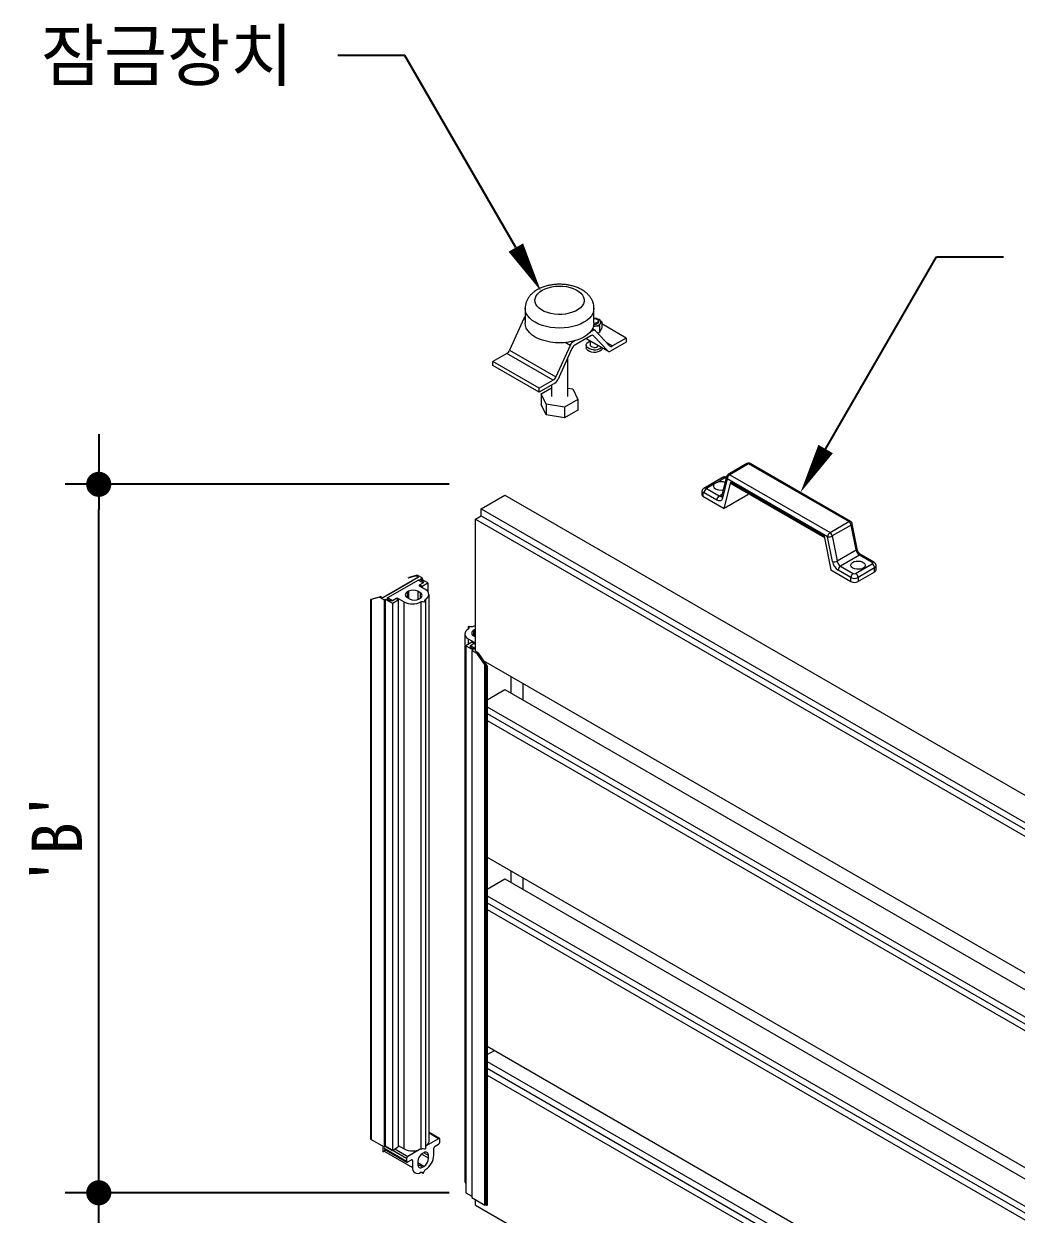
# Model space of a CAD drawing. Header units: millimetres. Extents: x 4892990 to 5673724, y 2128419 to 2381812.
# Drawn here: x 5645845 to 5647029, y 2380017 to 2381439 of the extents above; entities that cross this region are included whole.
import ezdxf
from ezdxf.enums import TextEntityAlignment as Align

# ---------------------------------------------------------------- set-up
doc = ezdxf.new("R2010")
doc.units = ezdxf.units.MM
doc.header["$LTSCALE"] = 1000
doc.layers.get('0').update_dxf_attribs({"linetype": 'CONTINUOUS'})
doc.layers.add('A-DIMS', color=7, linetype='CONTINUOUS', lineweight=25)
doc.layers.add('A-MKXS-LEAD', color=7, linetype='CONTINUOUS', lineweight=25)
doc.layers.add('A-MKXS-TEXT1', color=3, linetype='CONTINUOUS')
doc.styles.add('HY울릉도L', font='malgun.ttf')
doc.styles.add('돋움체', font='')
doc.styles.add('맑은고딕', font='malgun.ttf')
doc.styles.get('돋움체').set_extended_font_data('DotumChe')
doc.dimstyles.new('CDIM', dxfattribs={"dimtxt": 3, "dimasz": 1.5, "dimexe": 2, "dimexo": 1, "dimgap": 1, "dimtad": 1, "dimdec": 0, "dimrnd": 0.5, "dimzin": 0, "dimdsep": 32, "dimlunit": 6, "dimtxsty": 'HY울릉도L', "dimblk1": '_CIDOT', "dimblk2": '_CIDOT', "dimsah": 1, "dimcen": 5.5, "dimclrd": 2, "dimclre": 2, "dimclrt": 7, "dimadec": 0, "dimazin": 0, "dimtfac": 1, "dimtdec": 0, "dimtix": 1, "dimtmove": 2, "dimatfit": 1, "dimldrblk": '_CIDOT', "dimfxl": 1, "dimtolj": 1, "dimtzin": 0, "dimlwd": -1, "dimarcsym": 0})

# ---------------------------------------------------------------- blocks, each defined once
blk = doc.blocks.new('_CIDOT')
at = {"color": 0, "linetype": 'ByBlock'}
blk.add_line((2, 0), (-1, 0), dxfattribs=at)
at = {"color": 0, "linetype": 'ByBlock', "const_width": 0.5}
blk.add_lwpolyline([(-0.25, 0, 1), (0.25, 0, 1)], format="xyb", close=True, dxfattribs=at)
blk = doc.blocks.new('*D56')
at = {"layer": 'A-DIMS', "lineweight": -2, "transparency": 16777216}
for p, q in [((5646352.6, 2380889), (5645894.3, 2380889)), ((5646352.6, 2380043), (5645894.3, 2380043))]:
    blk.add_line(p, q, dxfattribs=at)
at = {"layer": 'A-DIMS', "transparency": 16777216}
blk.add_line((5645934.3, 2380073), (5645934.3, 2380859), dxfattribs=at)
at = {"layer": 'A-DIMS', "transparency": 16777216, "xscale": 30, "yscale": 30, "zscale": 30}
for p, rotation in [((5645934.3, 2380889), 90), ((5645934.3, 2380043), 270)]:
    blk.add_blockref('_CIDOT', p, dxfattribs=dict(at, rotation=rotation))
at = {"layer": 'A-DIMS', "color": 3, "transparency": 16777216, "insert": (5645884.2, 2380466), "char_height": 60, "attachment_point": 5, "rotation": 90, "style": '돋움체'}
blk.add_mtext("\\A1;'B'", dxfattribs=at)

msp = doc.modelspace()

# ---------------------------------------------------------------- linework, layer by layer
at = {"color": 7, "linetype": 'Continuous', "lineweight": 15}
for p, q in [((5646441.56, 2381086.81), (5646424.68, 2381049.21)), ((5646443.3, 2381099.19), (5646443.3, 2381081.63)), ((5646525.43, 2381081.63), (5646525.43, 2381099.19)), ((5646523.77, 2381072.45), (5646520.88, 2381070.78)), ((5646526.7, 2381072.74), (5646523.56, 2381074.55)), ((5646544.06, 2381054.26), (5646527.17, 2381072.37)), ((5646530.74, 2381082.58), (5646530.74, 2381084.02)), ((5646531.91, 2381078.15), (5646531.91, 2381070.34)), ((5646534.68, 2381083.11), (5646534.68, 2381075.31)), ((5646563.88, 2381063.66), (5646534.68, 2381080.52)), ((5646503.17, 2381060.55), (5646500.27, 2381058.88)), ((5646521.61, 2381066.41), (5646502.43, 2381055.34)), ((5646515.92, 2381063.12), (5646542.36, 2381047.86)), ((5646520.96, 2381060.21), (5646520.96, 2381055.28)), ((5646541.9, 2381048.23), (5646525.01, 2381066.33)), ((5646563.88, 2381058.87), (5646545.29, 2381048.15)), ((5646563.88, 2381063.66), (5646547.45, 2381054.18)), ((5646563.88, 2381063.66), (5646563.88, 2381058.87)), ((5646421.28, 2381045.21), (5646404.86, 2381035.72)), ((5646476.59, 2381013.27), (5646421.28, 2381045.21)), ((5646424.68, 2381049.21), (5646479.99, 2381017.28)), ((5646496.88, 2381054.88), (5646479.99, 2381017.28)), ((5646499.03, 2381051.33), (5646482.15, 2381013.74)), ((5646516.07, 2381055.28), (5646516.07, 2381052.09)), ((5646460.17, 2381003.79), (5646404.86, 2381035.72)), ((5646404.86, 2381030.93), (5646404.86, 2381035.72)), ((5646460.17, 2380999), (5646404.86, 2381030.93)), ((5646494.14, 2380993.81), (5646494.14, 2381040.44)), ((5646476.59, 2381013.27), (5646460.17, 2381003.79)), ((5646478.75, 2381009.73), (5646460.17, 2380999)), ((5646460.17, 2380999), (5646460.17, 2381003.79)), ((5646462.55, 2380997.18), (5646474.59, 2381004.13)), ((5646474.59, 2381007.33), (5646474.59, 2380993.81)), ((5646494.14, 2381003.98), (5646500.33, 2381003.02)), ((5646500.33, 2381003.02), (5646506.18, 2380990.43)), ((5646468.4, 2380984.59), (5646462.55, 2380997.18)), ((5646462.55, 2380997.18), (5646462.55, 2380984.41)), ((5646506.18, 2380990.43), (5646490.21, 2380981.22)), ((5646506.18, 2380990.43), (5646506.18, 2380977.66)), ((5646468.4, 2380971.81), (5646462.55, 2380984.41)), ((5646468.4, 2380984.59), (5646468.4, 2380971.81)), ((5646490.21, 2380981.22), (5646468.4, 2380984.59)), ((5646490.21, 2380981.22), (5646490.21, 2380968.44)), ((5646506.18, 2380977.66), (5646490.21, 2380968.44)), ((5646490.21, 2380968.44), (5646468.4, 2380971.81)), ((5646708.08, 2380913.75), (5646685.45, 2380900.68)), ((5646710.08, 2380913.55), (5646687.45, 2380900.49)), ((5646829.84, 2380844.41), (5646710.08, 2380913.55)), ((5646831.84, 2380844.61), (5646712.08, 2380913.75)), ((5646678.86, 2380896.99), (5646656.65, 2380884.17)), ((5646668.66, 2380889.07), (5646659.65, 2380883.87)), ((5646682.28, 2380896.94), (5646673.27, 2380891.74)), ((5646683.57, 2380898.18), (5646677.83, 2380875.01)), ((5646684.62, 2380895.59), (5646678.89, 2380872.42)), ((5646680.86, 2380860.2), (5646688.64, 2380891.63)), ((5646683.14, 2380896.44), (5646682.28, 2380896.94)), ((5646804.38, 2380826.45), (5646684.62, 2380895.59)), ((5646687.45, 2380900.49), (5646807.21, 2380831.35)), ((5646688.64, 2380891.63), (5646800.36, 2380827.14)), ((5646688.97, 2380890.09), (5646800.66, 2380825.62)), ((5646390.95, 2380859.71), (5646419.23, 2380876.04)), ((5646419.23, 2380876.04), (5647833.45, 2380059.63)), ((5646654.23, 2380879.79), (5646654.23, 2380876.52)), ((5646655.41, 2380878.16), (5646655.41, 2380874.89)), ((5646655.41, 2380874.89), (5646680.86, 2380860.2)), ((5646672.03, 2380870.2), (5646656.82, 2380878.97)), ((5646659.65, 2380883.87), (5646674.86, 2380875.09)), ((5646674.86, 2380875.09), (5646678.35, 2380877.11)), ((5646709.15, 2380876.52), (5646680.86, 2380860.2)), ((5646709.15, 2380876.52), (5646709.56, 2380878.2)), ((5646390.95, 2380851.55), (5646390.95, 2380859.71)), ((5646390.95, 2380859.71), (5647805.16, 2380043.31)), ((5646383.88, 2380847.47), (5646390.95, 2380851.55)), ((5646383.88, 2380689.75), (5646383.88, 2380847.47)), ((5646383.88, 2380847.47), (5647798.09, 2380031.06)), ((5646390.95, 2380851.55), (5647805.16, 2380035.14)), ((5646807.21, 2380831.35), (5646829.84, 2380844.41)), ((5646832.58, 2380840.35), (5646809.96, 2380827.29)), ((5646838.31, 2380810.57), (5646832.58, 2380840.35)), ((5646839.5, 2380812.12), (5646833.77, 2380841.9)), ((5646800.36, 2380827.14), (5646808.14, 2380786.72)), ((5646810.11, 2380796.66), (5646804.38, 2380826.45)), ((5646809.96, 2380827.29), (5646815.69, 2380797.51)), ((5646815.69, 2380797.51), (5646838.31, 2380810.57)), ((5646842.43, 2380804.48), (5646819.8, 2380791.42)), ((5646857.64, 2380795.7), (5646842.43, 2380804.48)), ((5646859.64, 2380795.9), (5646844.43, 2380804.68)), ((5646819.8, 2380791.42), (5646835.01, 2380782.64)), ((5646837.84, 2380782.64), (5646857.64, 2380794.07)), ((5646860.47, 2380789.17), (5646840.67, 2380777.74)), ((5646860.47, 2380784.27), (5646860.47, 2380789.17)), ((5646862.22, 2380786.72), (5646862.22, 2380791.62)), ((5646315.95, 2380777.95), (5646273.52, 2380753.46)), ((5646315.95, 2380774.68), (5646279.18, 2380753.46)), ((5646308.87, 2380773.87), (5646280.59, 2380757.54)), ((5646304.53, 2380777.5), (5646303.37, 2380777.04)), ((5646313.12, 2380779.58), (5646303.69, 2380776.86)), ((5646314.53, 2380780.4), (5646304.71, 2380777.56)), ((5646313.12, 2380779.58), (5646314.53, 2380780.4)), ((5646313.12, 2380779.58), (5646315.95, 2380777.95)), ((5646320.19, 2380777.13), (5646314.53, 2380780.4)), ((5646315.95, 2380774.68), (5646321.6, 2380771.42)), ((5646318.77, 2380776.32), (5646320.19, 2380777.13)), ((5646327.26, 2380771.42), (5646318.77, 2380776.32)), ((5646321.6, 2380773.05), (5646318.77, 2380774.68)), ((5646320.19, 2380777.13), (5646320.19, 2380775.5)), ((5646808.14, 2380786.72), (5646832.18, 2380772.84)), ((5646832.18, 2380777.74), (5646816.97, 2380786.52)), ((5646832.18, 2380772.84), (5646832.18, 2380777.74)), ((5646860.47, 2380784.27), (5646840.67, 2380772.84)), ((5646840.67, 2380777.74), (5646840.67, 2380772.84)), ((5646303.92, 2380761.21), (5646302.51, 2380760.4)), ((5646302.51, 2380760.4), (5646302.51, 2380753.86)), ((5646303.92, 2380761.21), (5646303.92, 2380753.05)), ((5646318.07, 2380759.58), (5646315.24, 2380761.21)), ((5646315.24, 2380761.21), (5646315.24, 2380751.58)), ((5646317.36, 2380768.97), (5646321.6, 2380771.42)), ((5646317.36, 2380768.97), (5646320.19, 2380767.34)), ((5646317.36, 2380768.97), (5646317.36, 2380767.34)), ((5646317.36, 2380768.97), (5646317.36, 2380767.34)), ((5646324.43, 2380763.25), (5646317.36, 2380767.34)), ((5646318.07, 2380759.58), (5646318.07, 2380753.05)), ((5646320.19, 2380767.34), (5646327.26, 2380771.42)), ((5646320.19, 2380767.34), (5646320.19, 2380765.7)), ((5646327.26, 2380771.42), (5646327.26, 2380760.9)), ((5646258.83, 2380751.48), (5646258.83, 2380107.97)), ((5646258.84, 2380751.47), (5646259.35, 2380751.42)), ((5646258.84, 2380751.47), (5646258.84, 2380107.91)), ((5646258.94, 2380751.57), (5646259.38, 2380751.82)), ((5646259.35, 2380106.82), (5646259.35, 2380751.42)), ((5646259.38, 2380751.82), (5646270.69, 2380755.09)), ((5646269.28, 2380754.27), (5646259.45, 2380751.44)), ((5646259.45, 2380751.44), (5646259.45, 2380106.71)), ((5646269.28, 2380754.27), (5646270.69, 2380755.09)), ((5646269.28, 2380754.27), (5646274.93, 2380751.01)), ((5646273.52, 2380753.46), (5646270.69, 2380755.09)), ((5646274.93, 2380751.01), (5646276.35, 2380751.82)), ((5646274.93, 2380751.01), (5646274.93, 2380097.77)), ((5646276.35, 2380751.82), (5646284.83, 2380746.93)), ((5646276.35, 2380751.82), (5646276.35, 2380098.59)), ((5646284.83, 2380750.19), (5646279.18, 2380753.46)), ((5646279.18, 2380751.82), (5646282, 2380750.19)), ((5646284.83, 2380750.19), (5646289.08, 2380752.64)), ((5646284.83, 2380746.93), (5646291.9, 2380751.01)), ((5646284.83, 2380746.93), (5646284.83, 2380093.69)), ((5646291.9, 2380751.01), (5646289.08, 2380752.64)), ((5646291.9, 2380752.64), (5646298.98, 2380748.56)), ((5646291.9, 2380752.64), (5646291.9, 2380751.01)), ((5646291.9, 2380751.01), (5646291.9, 2380097.77)), ((5646298.98, 2380095.33), (5646298.98, 2380748.56)), ((5646302.51, 2380753.86), (5646305.34, 2380752.23)), ((5646316.65, 2380752.23), (5646318.07, 2380753.05)), ((5646318.77, 2380748.56), (5646318.77, 2380095.33)), ((5646324.43, 2380751.82), (5646324.43, 2380748.56)), ((5646324.43, 2380748.56), (5646324.43, 2380095.33)), ((5646328.53, 2380104.31), (5646328.53, 2380757.54)), ((5646375.39, 2380719.14), (5646375.39, 2380715.87)), ((5646371.29, 2380710.16), (5646371.29, 2380056.93)), ((5646375.39, 2380704.44), (5646382.46, 2380700.36)), ((5646375.39, 2380704.44), (5646375.39, 2380697.91)), ((5646383.17, 2380715.47), (5646381.76, 2380714.65)), ((5646381.76, 2380714.65), (5646381.76, 2380708.12)), ((5646381.76, 2380708.12), (5646383.88, 2380706.89)), ((5646383.88, 2380715.83), (5646383.17, 2380715.47)), ((5646383.17, 2380715.47), (5646383.17, 2380707.3)), ((5646379.63, 2380700.36), (5646372.56, 2380696.28)), ((5646372.56, 2380696.28), (5646381.05, 2380691.38)), ((5646372.56, 2380696.28), (5646372.56, 2380043.05)), ((5646382.46, 2380698.73), (5646378.22, 2380696.28)), ((5646383.88, 2380693.01), (5646378.22, 2380696.28)), ((5646378.22, 2380694.65), (5646381.05, 2380693.01)), ((5646382.46, 2380698.73), (5646379.63, 2380700.36)), ((5646381.05, 2380691.38), (5646379.63, 2380690.56)), ((5646379.63, 2380690.56), (5646379.63, 2380037.33)), ((5646379.63, 2380690.56), (5646385.29, 2380687.3)), ((5646382.46, 2380698.73), (5646382.46, 2380700.36)), ((5646386.71, 2380688.12), (5646383.88, 2380689.75)), ((5646386.71, 2380688.12), (5646385.29, 2380687.3)), ((5646386.71, 2380688.12), (5646398.02, 2380671.79)), ((5646385.29, 2380687.3), (5646395.12, 2380673.12)), ((5646393.16, 2380678.8), (5647798.09, 2379867.75)), ((5646395.12, 2380028.4), (5646395.12, 2380673.12)), ((5646395.29, 2380672.94), (5646397.2, 2380671.6)), ((5646395.29, 2380672.94), (5646395.29, 2380028.34)), ((5646397.2, 2380028.04), (5646397.2, 2380671.6)), ((5646398.02, 2380671.79), (5646397.58, 2380671.54)), ((5646397.58, 2380671.54), (5646397.58, 2380028.1)), ((5646398.02, 2380671.79), (5646398.02, 2380028.35)), ((5646426.3, 2380659.67), (5646426.3, 2380639.79)), ((5646440.45, 2380651.5), (5646440.45, 2380631.63)), ((5646440.88, 2380631.38), (5646440.88, 2380651.25)), ((5646441, 2380631.31), (5646441, 2380651.18)), ((5646398.02, 2380631.63), (5646419.23, 2380643.88)), ((5646419.23, 2380643.88), (5647833.45, 2379827.47)), ((5646398.02, 2380623.47), (5647805.16, 2379811.14)), ((5646398.02, 2380615.3), (5647805.16, 2379802.97)), ((5646398.02, 2380607.14), (5647798.09, 2379798.89)), ((5646398.02, 2380443.83), (5647798.09, 2379635.58)), ((5646398.02, 2380405.72), (5646419.23, 2380417.97)), ((5646419.23, 2380417.97), (5647833.45, 2379601.56)), ((5646426.3, 2380427.5), (5646426.3, 2380413.89)), ((5646440.45, 2380419.34), (5646440.45, 2380405.72)), ((5646440.88, 2380405.47), (5646440.88, 2380419.09)), ((5646441, 2380405.41), (5646441, 2380419.02)), ((5646398.02, 2380397.56), (5647805.16, 2379585.23)), ((5646398.02, 2380389.4), (5647805.16, 2379577.07)), ((5646398.02, 2380381.23), (5647798.09, 2379572.99)), ((5646398.02, 2380217.92), (5647798.09, 2379409.68)), ((5646398.02, 2380207.99), (5646406.62, 2380212.96)), ((5646398.02, 2380199.82), (5647805.16, 2379387.5)), ((5646398.02, 2380191.66), (5647805.16, 2379379.33)), ((5646398.02, 2380183.49), (5647798.09, 2379375.25)), ((5646259.35, 2380106.82), (5646258.84, 2380107.91)), ((5646259.45, 2380106.71), (5646274.93, 2380097.77)), ((5646339.99, 2380107.57), (5646324.43, 2380098.59)), ((5646340.99, 2380107.67), (5646328.53, 2380114.86)), ((5646339.99, 2380107.57), (5646328.53, 2380114.19)), ((5646341.4, 2380103.49), (5646341.4, 2380106.76)), ((5646273.52, 2380098.59), (5646273.52, 2380092.06)), ((5646273.52, 2380092.06), (5646277.18, 2380094.17)), ((5646274.93, 2380097.77), (5646276.35, 2380098.59)), ((5646274.93, 2380096.14), (5646301.8, 2380080.63)), ((5646274.93, 2380092.87), (5646308.87, 2380073.28)), ((5646275.35, 2380095.23), (5646302.22, 2380079.71)), ((5646276.35, 2380098.59), (5646284.83, 2380093.69)), ((5646301.8, 2380083.9), (5646276.35, 2380098.59)), ((5646284.83, 2380093.69), (5646291.9, 2380097.77)), ((5646287.66, 2380095.33), (5646303.22, 2380086.35)), ((5646291.9, 2380099.41), (5646298.98, 2380095.33)), ((5646318.77, 2380095.33), (5646303.22, 2380086.35)), ((5646322.31, 2380090.83), (5646320.9, 2380090.02)), ((5646327.97, 2380087.57), (5646322.31, 2380090.83)), ((5646334.33, 2380087.98), (5646334.33, 2380096.14)), ((5646335.74, 2380098.59), (5646339.99, 2380101.04)), ((5646301.8, 2380083.9), (5646301.8, 2380080.63)), ((5646303.22, 2380079.81), (5646307.46, 2380082.26)), ((5646308.87, 2380081.45), (5646307.46, 2380082.26)), ((5646308.87, 2380081.45), (5646308.87, 2380073.28)), ((5646315.24, 2380080.22), (5646315.24, 2380076.95)), ((5646322.31, 2380074.5), (5646315.24, 2380078.59)), ((5646320.9, 2380073.69), (5646315.24, 2380076.95)), ((5646327.97, 2380084.3), (5646319.62, 2380089.12)), ((5646327.97, 2380084.3), (5646327.97, 2380087.57)), ((5646321.6, 2380065.93), (5646318.77, 2380067.56)), ((5646320.9, 2380073.69), (5646322.31, 2380074.5)), ((5646372.56, 2380043.05), (5646379.63, 2380038.97)), ((5646379.63, 2380037.33), (5646395.12, 2380028.4)), ((5646383.88, 2380028.35), (5646383.88, 2380034.88)), ((5646383.88, 2380028.35), (5647798.09, 2379211.94)), ((5646397.2, 2380028.04), (5646395.29, 2380028.34)), ((5646397.58, 2380028.1), (5646398.02, 2380028.35))]:
    msp.add_line(p, q, dxfattribs=at)
at = {"color": 8, "linetype": 'Continuous', "lineweight": 15}
for p, q in [((5646443.3, 2381085.81), (5646441.56, 2381086.81)), ((5646523.77, 2381072.45), (5646522.67, 2381073.08)), ((5646496.88, 2381054.88), (5646491.05, 2381058.24)), ((5646499.17, 2381059.52), (5646500.27, 2381058.88)), ((5646516, 2381063.17), (5646541.9, 2381048.23)), ((5646525.01, 2381066.33), (5646523.99, 2381066.92)), ((5646540.25, 2381058.34), (5646547.45, 2381054.18))]:
    msp.add_line(p, q, dxfattribs=at)
at = {"color": 7, "linetype": 'Continuous', "lineweight": 15, "flags": 128}
for points in [[(5646463.62, 2381120.75), (5646467.03, 2381122.44), (5646470.85, 2381123.8), (5646474.98, 2381124.82), (5646479.33, 2381125.46), (5646483.8, 2381125.71), (5646488.29, 2381125.56), (5646492.68, 2381125.02), (5646496.88, 2381124.09), (5646500.78, 2381122.81), (5646504.3, 2381121.2), (5646507.35, 2381119.3), (5646509.86, 2381117.15), (5646511.78, 2381114.8), (5646513.05, 2381112.32), (5646513.65, 2381109.75), (5646513.56, 2381107.16), (5646512.79, 2381104.6), (5646511.36, 2381102.15), (5646509.29, 2381099.84), (5646506.63, 2381097.75), (5646503.46, 2381095.92), (5646499.84, 2381094.39), (5646495.85, 2381093.19), (5646491.6, 2381092.36), (5646487.17, 2381091.92), (5646482.68, 2381091.87), (5646478.23, 2381092.22), (5646473.92, 2381092.95), (5646469.86, 2381094.06), (5646466.14, 2381095.51), (5646462.84, 2381097.27), (5646460.05, 2381099.3), (5646457.83, 2381101.55), (5646456.24, 2381103.98), (5646455.3, 2381106.51), (5646455.04, 2381109.1), (5646455.47, 2381111.68), (5646456.57, 2381114.19), (5646458.33, 2381116.58), (5646460.7, 2381118.78), (5646463.62, 2381120.75)], [(5646525.43, 2381086.83), (5646526.26, 2381086.83), (5646528.09, 2381086.53), (5646529.59, 2381085.84), (5646530.51, 2381084.88), (5646530.72, 2381083.78), (5646530.19, 2381082.73), (5646529, 2381081.86), (5646527.33, 2381081.33), (5646525.44, 2381081.21)], [(5646525.43, 2381081.63), (5646525.08, 2381078.54), (5646524.03, 2381075.49), (5646522.31, 2381072.56), (5646519.93, 2381069.78), (5646516.95, 2381067.2), (5646513.4, 2381064.87), (5646509.37, 2381062.82), (5646504.9, 2381061.1), (5646500.08, 2381059.73), (5646494.99, 2381058.73), (5646489.73, 2381058.13), (5646484.37, 2381057.92), (5646479.01, 2381058.13), (5646473.74, 2381058.73), (5646468.65, 2381059.73), (5646463.83, 2381061.1), (5646459.37, 2381062.82), (5646455.33, 2381064.87), (5646451.79, 2381067.2), (5646448.8, 2381069.78), (5646446.43, 2381072.56), (5646444.7, 2381075.49), (5646443.65, 2381078.54), (5646443.3, 2381081.63)], [(5646530.74, 2381082.58), (5646530.73, 2381082.44), (5646530.27, 2381081.37), (5646529.13, 2381080.49), (5646527.49, 2381079.93), (5646525.6, 2381079.77), (5646525.31, 2381079.78)], [(5646525.03, 2381049.65), (5646522.43, 2381049.99), (5646520.08, 2381050.72), (5646518.17, 2381051.79), (5646516.82, 2381053.11), (5646516.14, 2381054.6), (5646516.19, 2381056.14), (5646516.94, 2381057.61), (5646518.36, 2381058.91), (5646520.34, 2381059.94), (5646521.01, 2381060.18)], [(5646525.03, 2381046.46), (5646522.43, 2381046.8), (5646520.08, 2381047.53), (5646518.17, 2381048.59), (5646516.82, 2381049.92), (5646516.14, 2381051.41), (5646516.07, 2381052.09)], [(5646525.44, 2381052.47), (5646523.6, 2381052.77), (5646522.11, 2381053.46), (5646521.19, 2381054.42), (5646520.96, 2381055.28)], [(5646535.61, 2381051.75), (5646535.22, 2381050.48), (5646534.12, 2381049.08), (5646532.41, 2381047.9), (5646530.21, 2381047.03), (5646527.68, 2381046.54), (5646525.03, 2381046.46)], [(5646668.66, 2380889.07), (5646668.03, 2380887.68), (5646668.12, 2380886.24), (5646668.92, 2380884.87), (5646670.37, 2380883.7), (5646672.33, 2380882.81), (5646674.65, 2380882.28), (5646677.14, 2380882.16), (5646679.59, 2380882.45), (5646679.68, 2380882.48)], [(5646682.28, 2380896.94), (5646682.83, 2380897.19), (5646683.35, 2380897.31)], [(5646678.89, 2380872.42), (5646678.51, 2380871.36), (5646677.96, 2380870.49), (5646677.24, 2380869.83), (5646676.38, 2380869.41), (5646675.4, 2380869.24), (5646674.33, 2380869.31), (5646673.2, 2380869.63), (5646672.03, 2380870.2)], [(5646832.58, 2380840.35), (5646833.08, 2380840.69), (5646833.46, 2380841.04), (5646833.69, 2380841.39), (5646833.78, 2380841.74), (5646833.77, 2380841.9)], [(5646838.31, 2380810.57), (5646838.81, 2380810.9), (5646839.19, 2380811.25), (5646839.42, 2380811.61), (5646839.51, 2380811.95), (5646839.5, 2380812.12)], [(5646834.56, 2380788.91), (5646833.03, 2380790.11), (5646832.18, 2380791.51), (5646832.08, 2380792.99), (5646832.75, 2380794.43), (5646834.12, 2380795.69), (5646836.07, 2380796.66), (5646838.43, 2380797.25), (5646840.99, 2380797.42), (5646843.52, 2380797.14), (5646845.8, 2380796.45), (5646847.62, 2380795.4), (5646848.82, 2380794.08), (5646849.3, 2380792.62), (5646849.01, 2380791.15), (5646847.98, 2380789.78), (5646846.3, 2380788.66), (5646844.12, 2380787.86), (5646841.64, 2380787.48), (5646839.06, 2380787.54), (5646836.63, 2380788.03), (5646834.56, 2380788.91)], [(5646383.88, 2380720.4), (5646383.17, 2380720.14), (5646381.05, 2380719.14)], [(5646258.84, 2380107.91), (5646258.83, 2380107.94), (5646258.83, 2380107.97)]]:
    msp.add_lwpolyline(points, dxfattribs=at)
at = {"color": 8, "linetype": 'Continuous', "lineweight": 15, "flags": 128}
msp.add_lwpolyline([(5646525.43, 2381099.27), (5646525.43, 2381099.19), (5646525.08, 2381096.1), (5646524.03, 2381093.06), (5646522.31, 2381090.12), (5646519.93, 2381087.34), (5646516.95, 2381084.76), (5646513.4, 2381082.43), (5646509.37, 2381080.39), (5646504.9, 2381078.66), (5646500.08, 2381077.29), (5646494.99, 2381076.3), (5646489.73, 2381075.69), (5646484.37, 2381075.49), (5646479.01, 2381075.69), (5646473.74, 2381076.3), (5646468.65, 2381077.29), (5646463.83, 2381078.66), (5646459.37, 2381080.39), (5646455.33, 2381082.43), (5646451.79, 2381084.76), (5646448.8, 2381087.34), (5646446.43, 2381090.12), (5646444.7, 2381093.06), (5646443.65, 2381096.1), (5646443.3, 2381099.16)], dxfattribs=at)
at = {"color": 7, "linetype": 'Continuous', "lineweight": 15}
for centre, radius, start, end in [((5646450.57, 2381082.79), 9.87, 137.49202, 155.93054), ((5646526.09, 2381076.07), 11.04, 59.76664, 93.43865), ((5646525.42, 2381070.34), 2.67, 49.14182, 128.12639), ((5646525.85, 2381091.53), 13.46, 266.27558, 277.00329), ((5646527.19, 2381085.82), 7.65, 272.23469, 322.86551), ((5646530.33, 2381082.61), 3.28, 334.5245, 66.23179), ((5646505.03, 2381051.41), 8.86, 122.44239, 156.92211), ((5646523.26, 2381064.31), 2.67, 49.14182, 128.12639), ((5646416.53, 2381052.68), 8.86, 302.44239, 336.92211), ((5646507.19, 2381047.86), 8.86, 122.44239, 156.92211), ((5646526.4, 2381061.9), 12.32, 263.60622, 310.16928), ((5646526.36, 2381057.52), 5.14, 259.68952, 325.8571), ((5646543.64, 2381050.25), 2.67, 229.14182, 308.12639), ((5646545.8, 2381056.29), 2.67, 229.14182, 308.12639), ((5646471.84, 2381020.75), 8.86, 302.44239, 336.92211), ((5646474, 2381017.21), 8.86, 302.44239, 336.92211), ((5646710.08, 2380910.28), 4, 60.00269, 119.99731), ((5646708.9, 2380911.9), 2.03, 54.60793, 114.08161), ((5646711.25, 2380911.91), 2.01, 65.69288, 125.61758), ((5646676.6, 2380878.26), 13.88, 67.90855, 103.87034), ((5646686.22, 2380897.75), 2.69, 170.7685, 233.48361), ((5646687.45, 2380897.22), 4, 119.99731, 166.10315), ((5646690.76, 2380895.31), 6.15, 122.60548, 177.39452), ((5646686.28, 2380898.84), 2.03, 54.60793, 114.08161), ((5646656.24, 2380879.99), 2.01, 185.71053, 245.62397), ((5646656.24, 2380876.72), 2.01, 185.6948, 245.62534), ((5646656.27, 2380878.3), 0.873, 50.79671, 189.21404), ((5646657.9, 2380881.49), 2.95, 53.68567, 115.19455), ((5646662.96, 2380878.7), 6.15, 122.60548, 177.39452), ((5646678.17, 2380869.92), 6.15, 122.60548, 177.39452), ((5646676.62, 2380877.52), 3, 233.97008, 292.84014), ((5646680.49, 2380874.58), 2.69, 170.7685, 233.48361), ((5646831.01, 2380842.78), 2.01, 65.69288, 125.61758), ((5646826.43, 2380839.15), 6.27, 11.06576, 57.06566), ((5646829.84, 2380841.15), 4, 10.89301, 60.00269), ((5646810.52, 2380826.17), 6.15, 122.60548, 177.39452), ((5646803.8, 2380826.09), 6.27, 11.06576, 57.06566), ((5646806.04, 2380834.37), 8.09, 258.20658, 298.95654), ((5646847.54, 2380812.37), 9.4, 191.06576, 237.06566), ((5646843.6, 2380802.85), 2.01, 65.69288, 125.61758), ((5646811.77, 2380804.59), 8.09, 258.20658, 298.95654), ((5646825.49, 2380799.67), 15.67, 191.06576, 237.06566), ((5646824.92, 2380799.31), 9.4, 191.06576, 237.06566), ((5646823.12, 2380786.24), 6.15, 122.60548, 177.39452), ((5646858.8, 2380794.18), 1.92, 64.02743, 127.25501), ((5646857.33, 2380794.89), 0.873, 290.78342, 69.21658), ((5646854.33, 2380788.89), 6.15, 2.60548, 57.39452), ((5646859.28, 2380791.88), 2.95, 293.67744, 355.19325), ((5646317.36, 2380771.95), 3.07, 62.60967, 117.39033), ((5646838.32, 2380777.46), 6.15, 122.60548, 177.39452), ((5646836.43, 2380785.93), 9.22, 242.60967, 297.39033), ((5646836.43, 2380785.37), 3.07, 242.60967, 297.39033), ((5646834.53, 2380777.46), 6.15, 2.60548, 57.39452), ((5646859.22, 2380787.02), 3.02, 294.37466, 354.3052), ((5646303.75, 2380757.13), 3.49, 110.78342, 249.21658), ((5646309.58, 2380750.29), 12.3, 62.60967, 117.39033), ((5646317.67, 2380768.15), 0.873, 110.78342, 249.21658), ((5646316.83, 2380756.31), 3.49, 290.78342, 69.21658), ((5646321.29, 2380772.23), 0.873, 290.78342, 69.21658), ((5646322.26, 2380757.54), 6.11, 290.78342, 69.21658), ((5646836.43, 2380781.03), 9.22, 242.60967, 297.39033), ((5646279.49, 2380752.64), 0.873, 110.78342, 249.21658), ((5646283.42, 2380752.92), 3.07, 242.60967, 297.39033), ((5646290.49, 2380749.91), 3.07, 62.60967, 117.39033), ((5646308.87, 2380767.66), 21.52, 242.60967, 297.39033), ((5646311, 2380763.15), 12.3, 242.60967, 297.39033), ((5646377.56, 2380710.16), 6.11, 110.78342, 249.21658), ((5646383, 2380711.38), 3.49, 110.78342, 249.21658), ((5646378.53, 2380695.46), 0.873, 110.78342, 249.21658), ((5646382.46, 2380695.74), 3.07, 242.60967, 297.39033), ((5646382.15, 2380699.55), 0.873, 290.78342, 69.21658), ((5646259.57, 2380106.93), 0.245, 207.65112, 242.35509), ((5646340.54, 2380106.89), 0.873, 350.78596, 129.20329), ((5646308.87, 2380114.43), 21.52, 242.60967, 297.39033), ((5646324.52, 2380088.13), 3.49, 350.78596, 129.20329), ((5646321.53, 2380105), 7.04, 294.37466, 354.3052), ((5646337.4, 2380096), 3.07, 122.60548, 177.39452), ((5646338.33, 2380103.63), 3.07, 302.60548, 357.39452), ((5646302.67, 2380080.49), 0.873, 170.78596, 309.20329), ((5646304.87, 2380083.76), 3.07, 122.60548, 177.39452), ((5646308.01, 2380081.59), 0.873, 350.78596, 129.20329), ((5646318.69, 2380076.39), 3.49, 170.78596, 309.20329), ((5646327.52, 2380079.66), 12.29, 122.60548, 177.39452), ((5646315.68, 2380084.86), 12.29, 302.60548, 357.39452), ((5646312.84, 2380088.95), 21.52, 302.60548, 357.39452), ((5646314.91, 2380072.3), 6.11, 170.78596, 309.20329), ((5646376.87, 2380057.11), 5.59, 181.91187, 219.49173), ((5646395.37, 2380028.85), 0.521, 241.11116, 262.02267), ((5646397.3, 2380028.65), 0.614, 260.2289, 297.35717)]:
    msp.add_arc(centre, radius, start, end, dxfattribs=at)
for centre, major_axis, ratio, start_param, end_param in [((5646680.86, 2380891.22), (-0.75, 6.2), 0.7115338, 5.7918916, 6.5772085), ((5646691.47, 2380893.27), (2.6, 3.1), 0.4222917, 2.4305735, 3.2160529), ((5646304.42, 2380777.4), (0.399, 0.176), 0.1211327, 0.7320611, 1.2556598), ((5646259.23, 2380751.65), (0.399, 0.176), 0.1211327, 2.3028574, 3.3500549), ((5646259.74, 2380751.6), (0.399, 0.176), 0.1211327, 3.3500549, 3.8736537), ((5646395.4, 2380673.28), (-0.308, 0.391), 0.6520242, 1.4766322, 2.000231), ((5646397.3, 2380671.94), (-0.308, 0.391), 0.6520242, 2.000231, 3.0474286)]:
    msp.add_ellipse(centre, major_axis=major_axis, ratio=ratio, start_param=start_param, end_param=end_param, dxfattribs=at)
for points, knots in [([(5646457.76, 2381121.33), (5646457.02, 2381120.88), (5646454.94, 2381119.63), (5646452, 2381117.34), (5646449.12, 2381114.43), (5646446.86, 2381111.39), (5646445.13, 2381108.18), (5646443.93, 2381104.73), (5646443.32, 2381101.68), (5646443.36, 2381099.78), (5646443.38, 2381099.13)], [0, 0, 0, 0, 0.08963, 0.2508118, 0.3930972, 0.5301351, 0.662462, 0.7912948, 0.9297847, 1, 1, 1, 1]), ([(5646525.42, 2381099.31), (5646525.36, 2381100.49), (5646525.24, 2381102.88), (5646524.31, 2381106.36), (5646522.86, 2381109.71), (5646520.86, 2381112.85), (5646518.36, 2381115.78), (5646515.35, 2381118.48), (5646511.83, 2381120.92), (5646507.86, 2381123.05), (5646503.5, 2381124.82), (5646498.84, 2381126.2), (5646493.98, 2381127.18), (5646488.99, 2381127.76), (5646483.95, 2381127.93), (5646478.9, 2381127.69), (5646473.93, 2381127.05), (5646469.08, 2381125.99), (5646464.42, 2381124.52), (5646460.65, 2381122.92), (5646458.52, 2381121.75), (5646457.76, 2381121.33)], [0, 0, 0, 0, 0.0466998, 0.0944012, 0.1422311, 0.1909251, 0.2411234, 0.2932496, 0.3473406, 0.4029658, 0.4594131, 0.5159413, 0.5722614, 0.6283514, 0.6843126, 0.7403024, 0.7964676, 0.8529752, 0.9100121, 0.9677234, 1, 1, 1, 1]), ([(5646528.62, 2381086.98), (5646527.91, 2381087.05), (5646526.86, 2381087.17), (5646525.78, 2381087.09), (5646525.43, 2381087.07)], [0, 0, 0, 0, 0.6824497, 1, 1, 1, 1]), ([(5646528.62, 2381086.98), (5646528.88, 2381086.9), (5646529.87, 2381086.6), (5646530.89, 2381086.03), (5646531.65, 2381085.61)], [0, 0, 0, 0, 0.2575513, 1, 1, 1, 1]), ([(5646524.59, 2381077.53), (5646524.8, 2381077.6), (5646525.75, 2381077.91), (5646526.73, 2381078.06), (5646527.49, 2381078.17)], [0, 0, 0, 0, 0.2279115, 1, 1, 1, 1]), ([(5646527.49, 2381078.17), (5646527.59, 2381078.18), (5646528.39, 2381078.27), (5646529.88, 2381078.33), (5646531.23, 2381078.21), (5646531.91, 2381078.15)], [0, 0, 0, 0, 0.0700474, 0.5307624, 1, 1, 1, 1]), ([(5646531.65, 2381085.61), (5646531.93, 2381085.43), (5646532.95, 2381084.74), (5646533.95, 2381083.8), (5646534.68, 2381083.11)], [0, 0, 0, 0, 0.2686336, 1, 1, 1, 1]), ([(5646531.91, 2381078.15), (5646532.13, 2381078.71), (5646532.59, 2381079.84), (5646533.06, 2381080.74), (5646533.29, 2381081.2)], [0, 0, 0, 0, 0.495458, 1, 1, 1, 1]), ([(5646531.91, 2381070.34), (5646532.13, 2381070.59), (5646532.59, 2381071.08), (5646533.06, 2381071.86), (5646533.29, 2381072.25)], [0, 0, 0, 0, 0.495458, 1, 1, 1, 1]), ([(5646533.29, 2381081.2), (5646533.33, 2381081.25), (5646533.58, 2381081.69), (5646534.04, 2381082.41), (5646534.47, 2381082.87), (5646534.68, 2381083.11)], [0, 0, 0, 0, 0.0700474, 0.5307624, 1, 1, 1, 1]), ([(5646533.29, 2381072.25), (5646533.33, 2381072.31), (5646533.58, 2381072.76), (5646534.04, 2381073.73), (5646534.47, 2381074.78), (5646534.68, 2381075.31)], [0, 0, 0, 0, 0.0700474, 0.5307624, 1, 1, 1, 1]), ([(5646529.69, 2381069.66), (5646529.75, 2381069.67), (5646530.5, 2381069.82), (5646531.23, 2381070.09), (5646531.91, 2381070.34)], [0, 0, 0, 0, 0.0729359, 1, 1, 1, 1]), ([(5646668.66, 2380889.07), (5646669.15, 2380889.58), (5646670.12, 2380890.56), (5646671.96, 2380891.38), (5646673.05, 2380891.68), (5646673.27, 2380891.74)], [0, 0, 0, 0, 0.458025, 0.8908903, 1, 1, 1, 1]), ([(5646683.39, 2380897.46), (5646683.16, 2380897.56), (5646682.43, 2380897.86), (5646681.09, 2380897.81), (5646679.75, 2380897.51), (5646679.06, 2380897.07), (5646678.81, 2380896.91)], [0, 0, 0, 0, 0.1549299, 0.4901096, 0.8163363, 1, 1, 1, 1]), ([(5646656.68, 2380884.11), (5646656.29, 2380883.88), (5646655.46, 2380883.36), (5646654.66, 2380882.09), (5646654.28, 2380880.84), (5646654.25, 2380880.07), (5646654.23, 2380879.79)], [0, 0, 0, 0, 0.2563182, 0.5554118, 0.8380793, 1, 1, 1, 1]), ([(5646677.83, 2380875.01), (5646677.8, 2380874.91), (5646677.73, 2380874.7), (5646677.74, 2380874.71), (5646677.74, 2380874.72)], [0, 0, 0, 0, 0.4529713, 1, 1, 1, 1]), ([(5646844.43, 2380804.68), (5646844.24, 2380804.79), (5646843.7, 2380805.13), (5646842.67, 2380806.04), (5646841.48, 2380807.49), (5646840.46, 2380809.21), (5646839.79, 2380810.82), (5646839.58, 2380811.75), (5646839.5, 2380812.12)], [0, 0, 0, 0, 0.0972414, 0.283133, 0.4753563, 0.6725362, 0.8708483, 1, 1, 1, 1]), ([(5646862.16, 2380791.62), (5646862.15, 2380792.08), (5646862.12, 2380793.05), (5646861.41, 2380794.38), (5646860.53, 2380795.33), (5646859.88, 2380795.75), (5646859.64, 2380795.9)], [0, 0, 0, 0, 0.2561818, 0.5552873, 0.8379496, 1, 1, 1, 1]), ([(5646318.77, 2380748.56), (5646319.23, 2380748.68), (5646320.15, 2380748.94), (5646322.15, 2380749.01), (5646323.53, 2380748.74), (5646324.43, 2380748.56)], [0, 0, 0, 0, 0.2550192, 0.5188098, 1, 1, 1, 1]), ([(5646324.43, 2380748.56), (5646324.22, 2380748.9), (5646323.82, 2380749.53), (5646323.61, 2380750.68), (5646324.13, 2380751.4), (5646324.43, 2380751.82)], [0, 0, 0, 0, 0.3195958, 0.5987743, 1, 1, 1, 1]), ([(5646381.05, 2380719.14), (5646380.6, 2380719.01), (5646379.68, 2380718.76), (5646377.68, 2380718.69), (5646376.29, 2380718.96), (5646375.39, 2380719.14)], [0, 0, 0, 0, 0.2550192, 0.5188098, 1, 1, 1, 1]), ([(5646375.39, 2380719.14), (5646375.6, 2380718.8), (5646376, 2380718.17), (5646376.21, 2380717.02), (5646375.7, 2380716.3), (5646375.39, 2380715.87)], [0, 0, 0, 0, 0.3195958, 0.5987743, 1, 1, 1, 1]), ([(5646318.77, 2380095.33), (5646319.23, 2380095.45), (5646320.15, 2380095.71), (5646322.15, 2380095.78), (5646323.53, 2380095.5), (5646324.43, 2380095.33)], [0, 0, 0, 0, 0.25501924, 0.51880985, 1, 1, 1, 1]), ([(5646318.77, 2380067.56), (5646319.11, 2380067.62), (5646319.79, 2380067.74), (5646320.85, 2380067.27), (5646321.31, 2380066.45), (5646321.6, 2380065.93)], [0, 0, 0, 0, 0.25501924, 0.51880985, 1, 1, 1, 1]), ([(5646321.6, 2380065.93), (5646321.79, 2380066.5), (5646322.14, 2380067.56), (5646323.03, 2380069.35), (5646323.91, 2380070.28), (5646324.43, 2380070.83)], [0, 0, 0, 0, 0.3195958, 0.5987743, 1, 1, 1, 1])]:
    msp.add_open_spline(points, degree=3, knots=knots, dxfattribs=at)
at = {"layer": 'A-MKXS-LEAD'}
for p, q in [((5646299.67, 2381401.2), (5646219.67, 2381401.2)), ((5646432.16, 2381171.73), (5646299.67, 2381401.2)), ((5646801.96, 2380931.14), (5646934.45, 2381160.62)), ((5646934.45, 2381160.62), (5647014.45, 2381160.62))]:
    msp.add_line(p, q, dxfattribs=at)
for points in [[(5646462.16, 2381119.77, 0, 20, 0), (5646432.16, 2381171.73, 20, 20, 0)], [(5646771.96, 2380879.18, 0, 20, 0), (5646801.96, 2380931.14, 20, 20, 0)]]:
    msp.add_lwpolyline(points, format="xyseb", dxfattribs=at)

# ---------------------------------------------------------------- texts
at = {"layer": 'A-MKXS-TEXT1', "style": '맑은고딕'}
msp.add_text('잠금장치', height=60, dxfattribs=at).set_placement((5645865.24, 2381401.2), align=Align.MIDDLE_LEFT)

# ---------------------------------------------------------------- dimensions: what is measured, and where the dimension line sits
at = {"layer": 'A-DIMS'}
dim = msp.add_linear_dim(base=(5645934.27, 2380888.96), p1=(5646372.56, 2380043.05), p2=(5646372.56, 2380888.96), angle=90, text="'B'", dimstyle='CDIM', override={"dimscale": 20, "dimtxsty": '돋움체', "dimclrd": 256, "dimclre": 256, "dimclrt": 3}, dxfattribs=at)
dim.commit()
dim.dimension.update_dxf_attribs({"geometry": '*D56', "text_midpoint": (5645884.23, 2380466.01)})

doc.saveas('drawing.dxf')
